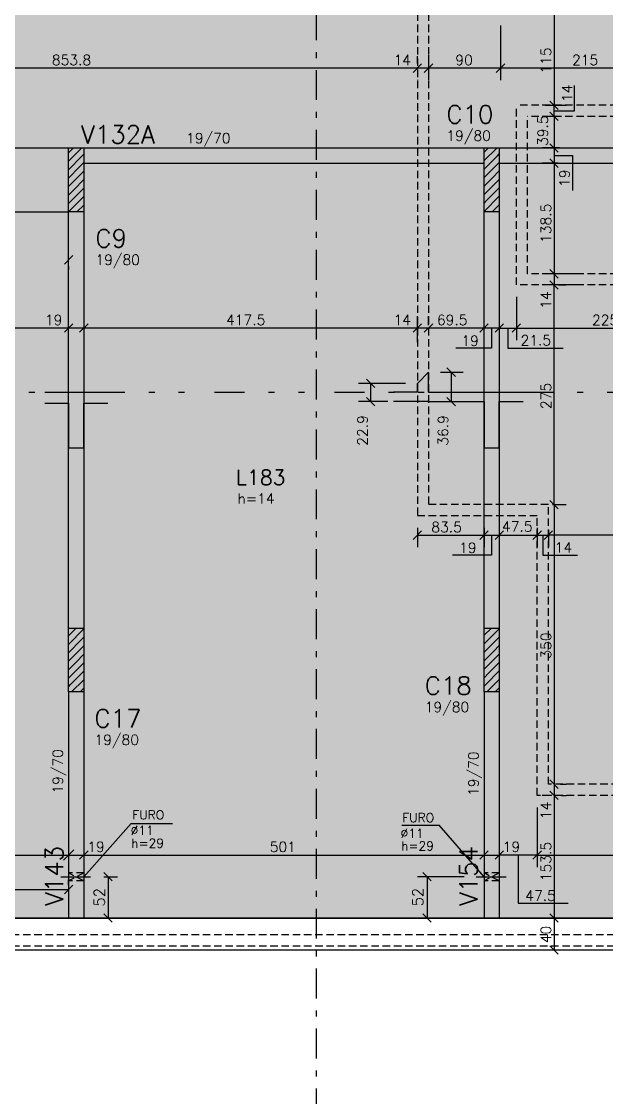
# Model space of a CAD drawing. Extents: x 64041 to 73506, y 0 to 6308.
# Drawn here: x 65119 to 65851, y 1323 to 2670 of the extents above; entities that cross this region are included whole.
import ezdxf

# ---------------------------------------------------------------- set-up
doc = ezdxf.new("R2010")
doc.units = 0
doc.header["$LTSCALE"] = 75
doc.header["$MEASUREMENT"] = 0
for name, pattern in [('ESTILO_TQS_0003', [1, 0.5, -0.2, 0.1, -0.2]), ('ESTILO_TQS_0004', [2, 0.5, -0.4, 0.1, -0.4, 0.1, -0.5]), ('HIDDEN2', [0.1875, 0.125, -0.0625])]:
    doc.linetypes.add(name, pattern=pattern)
doc.layers.get('0').update_dxf_attribs({"color": 3, "linetype": 'CONTINUOUS'})
for name, color, linetype in [('1', 3, 'CONTINUOUS'), ('200', 1, 'HIDDEN2'), ('204', 1, 'ESTILO_TQS_0003'), ('205', 1, 'ESTILO_TQS_0004'), ('210', 3, 'HIDDEN2'), ('212', 3, 'CONTINUOUS'), ('213', 3, 'CONTINUOUS'), ('216', 3, 'CONTINUOUS'), ('220', 5, 'CONTINUOUS'), ('221', 1, 'CONTINUOUS'), ('222', 6, 'CONTINUOUS'), ('226', 4, 'CONTINUOUS'), ('233', 6, 'CONTINUOUS'), ('250', 1, 'CONTINUOUS'), ('253', 253, 'CONTINUOUS')]:
    doc.layers.add(name, color=color, linetype=linetype)
doc.layers.add('112', color=7, linetype='CONTINUOUS', true_color=0x9bed9e)
doc.styles.get("Standard").update_dxf_attribs({"font": 'ROMANS.SHX'})

# ---------------------------------------------------------------- blocks, each defined once
blk = doc.blocks.new('_HFD8E5DFE43-005', base_point=(210496.960555, 18146.312154))
for p, q in [((209226.009184, 16069.259053), (209242.070764, 16085.320633)), ((209226.009184, 16079.865654), (209231.464162, 16085.320633)), ((209226.009184, 16058.652451), (209242.620734, 16075.264001)), ((209242.620734, 16075.264001), (209245.009184, 16077.652451)), ((209226.009184, 16048.045849), (209239.317038, 16061.353704)), ((209239.317038, 16061.353704), (209245.009184, 16067.045849)), ((209226.009184, 16037.439248), (209236.013343, 16047.443406)), ((209232.709647, 16033.533109), (209245.009184, 16045.832646)), ((209236.013343, 16047.443406), (209245.009184, 16056.439248)), ((209226.009184, 16026.832646), (209232.709647, 16033.533109)), ((209229.405952, 16019.622812), (209245.009184, 16035.226044)), ((209226.009184, 16016.226044), (209229.405952, 16019.622812)), ((209226.102256, 16005.712514), (209245.009184, 16024.619442)), ((209226.009184, 16005.619442), (209226.102256, 16005.712514)), ((209236.316976, 16005.320633), (209245.009184, 16014.012841))]:
    blk.add_line(p, q)
blk = doc.blocks.new('_HFD8E5DFE43-006', base_point=(210496.960555, 18146.312154))
for p, q in [((209746.009184, 16069.535569), (209761.794248, 16085.320633)), ((209746.009184, 16080.14217), (209751.187647, 16085.320633)), ((209746.009184, 16058.928967), (209762.706862, 16075.626645)), ((209762.706862, 16075.626645), (209765.009184, 16077.928967)), ((209746.009184, 16048.322365), (209759.403166, 16061.716347)), ((209759.403166, 16061.716347), (209765.009184, 16067.322365)), ((209746.009184, 16037.715763), (209756.099471, 16047.80605)), ((209752.795775, 16033.895753), (209765.009184, 16046.109162)), ((209756.099471, 16047.80605), (209765.009184, 16056.715763)), ((209746.009184, 16027.109162), (209752.795775, 16033.895753)), ((209749.492079, 16019.985455), (209765.009184, 16035.50256)), ((209746.009184, 16016.50256), (209749.492079, 16019.985455)), ((209746.188384, 16006.075158), (209765.009184, 16024.895958)), ((209746.009184, 16005.895958), (209746.188384, 16006.075158)), ((209756.04046, 16005.320633), (209765.009184, 16014.289357))]:
    blk.add_line(p, q)
blk = doc.blocks.new('_HFD8E5DFE43-013', base_point=(210496.960555, 18146.312154))
for p, q in [((209226.009184, 15485.895958), (209235.433859, 15495.320633)), ((209226.009184, 15475.289357), (209244.687967, 15493.968139)), ((209244.687967, 15493.968139), (209245.009184, 15494.289357)), ((209226.009184, 15464.682755), (209241.384271, 15480.057842)), ((209241.384271, 15480.057842), (209245.009184, 15483.682755)), ((209226.009184, 15454.076153), (209238.080576, 15466.147545)), ((209238.080576, 15466.147545), (209245.009184, 15473.076153)), ((209226.009184, 15443.469551), (209234.77688, 15452.237247)), ((209231.473184, 15438.32695), (209245.009184, 15451.86295)), ((209234.77688, 15452.237247), (209245.009184, 15462.469551)), ((209226.009184, 15432.86295), (209231.473184, 15438.32695)), ((209228.169489, 15424.416653), (209245.009184, 15441.256348)), ((209226.009184, 15422.256348), (209228.169489, 15424.416653)), ((209229.680071, 15415.320633), (209245.009184, 15430.649746)), ((209240.286672, 15415.320633), (209245.009184, 15420.043145))]:
    blk.add_line(p, q)
blk = doc.blocks.new('_HFD8E5DFE43-014', base_point=(210496.960555, 18146.312154))
for p, q in [((209746.009184, 15486.172474), (209755.157343, 15495.320633)), ((209746.009184, 15475.565872), (209764.774095, 15494.330783)), ((209764.774095, 15494.330783), (209765.009184, 15494.565872)), ((209746.009184, 15464.959271), (209761.470399, 15480.420486)), ((209761.470399, 15480.420486), (209765.009184, 15483.959271)), ((209746.009184, 15454.352669), (209758.166704, 15466.510188)), ((209758.166704, 15466.510188), (209765.009184, 15473.352669)), ((209746.009184, 15443.746067), (209754.863008, 15452.599891)), ((209751.559312, 15438.689594), (209765.009184, 15452.139466)), ((209754.863008, 15452.599891), (209765.009184, 15462.746067)), ((209746.009184, 15433.139466), (209751.559312, 15438.689594)), ((209748.255617, 15424.779296), (209765.009184, 15441.532864)), ((209746.009184, 15422.532864), (209748.255617, 15424.779296)), ((209749.403555, 15415.320633), (209765.009184, 15430.926262)), ((209760.010157, 15415.320633), (209765.009184, 15420.31966))]:
    blk.add_line(p, q)

msp = doc.modelspace()

# ---------------------------------------------------------------- linework, layer by layer
at = {"layer": '1'}
for p, q in [((64647.2, 2511.9), (65178.1, 2511.9)), ((65197.1, 2511.9), (65698.1, 2511.9)), ((65717.1, 2511.9), (66065.3, 2511.9)), ((65197.1, 2492.9), (65698.1, 2492.9)), ((65717.1, 2492.9), (66218.1, 2492.9)), ((64647.3, 2431.9), (65178.1, 2431.9)), ((65178.1, 1910.9), (65178.1, 2431.9)), ((65197.1, 2431.9), (65197.1, 1910.9)), ((65698.1, 1910.9), (65698.1, 2431.9)), ((65717.1, 2431.9), (65717.1, 1910.9)), ((65178.1, 1830.9), (65178.1, 1547.8)), ((65197.1, 1830.9), (65197.1, 1547.8)), ((65698.1, 1830.9), (65698.1, 1547.8)), ((65717.1, 1830.9), (65717.1, 1547.8))]:
    msp.add_line(p, q, dxfattribs=at)
at = {"layer": '112'}
for points in [[(69349.9, 3278.9), (66557.5, 1895.8), (64760.8, 3191.4)], [(66557.5, 1895.8), (66557.5, 1547.8), (64760.8, 3191.4)], [(64760.8, 3191.4), (66557.5, 1547.8), (64760.8, 1547.8)]]:
    msp.add_solid(points, dxfattribs=at)
at = {"layer": '200'}
for p, q in [((65197.1, 1604.3), (65178.1, 1594.3)), ((65197.1, 1594.3), (65178.1, 1604.3)), ((65717.1, 1604.3), (65698.1, 1594.3)), ((65717.1, 1594.3), (65698.1, 1604.3))]:
    msp.add_line(p, q, dxfattribs=at)
at = {"layer": '204'}
msp.add_line((65488.3, 172), (65488.3, 6143.1), dxfattribs=at)
at = {"layer": '205'}
for p, q in [((64760.8, 2206.3), (65668.1, 2206.3)), ((65747.1, 2206.3), (66188.1, 2206.3)), ((65168.1, 1599.5), (65207.1, 1599.5)), ((65688.1, 1599.5), (65727.1, 1599.5))]:
    msp.add_line(p, q, dxfattribs=at)
at = {"layer": '210'}
for p, q in [((65614.6, 2694.4), (65614.6, 2051.4)), ((65628.6, 2680.4), (65628.6, 2065.4)), ((65963.6, 2565.4), (65738.6, 2565.4)), ((65738.6, 2340.4), (65738.6, 2565.4)), ((65949.6, 2551.4), (65752.6, 2551.4)), ((65752.6, 2354.4), (65752.6, 2551.4)), ((65949.6, 2354.4), (65752.6, 2354.4)), ((65963.6, 2340.4), (65738.6, 2340.4)), ((65778.6, 2065.4), (65628.6, 2065.4)), ((65778.6, 1715.4), (65778.6, 2065.4)), ((65764.6, 2051.4), (65614.6, 2051.4)), ((65764.6, 1701.4), (65764.6, 2051.4)), ((65993.6, 1715.4), (65778.6, 1715.4)), ((66007.6, 1701.4), (65764.6, 1701.4)), ((65197.1, 1604.3), (65178.1, 1604.3)), ((65717.1, 1604.3), (65698.1, 1604.3)), ((65197.1, 1594.3), (65178.1, 1594.3)), ((65717.1, 1594.3), (65698.1, 1594.3)), ((68097.6, 1526.8), (64610, 1526.8)), ((68083.6, 1512.8), (64610, 1512.8))]:
    msp.add_line(p, q, dxfattribs=at)
at = {"layer": '216'}
for p, q in [((65619.9, 2617.1), (65609.3, 2606.5)), ((65619.9, 2617.1), (65609.3, 2606.5)), ((65633.9, 2617.1), (65623.3, 2606.5)), ((65633.9, 2617.1), (65623.3, 2606.5)), ((65723.9, 2617.1), (65713.3, 2606.5)), ((65723.9, 2617.1), (65713.3, 2606.5)), ((65780.4, 2570.7), (65791, 2560.1)), ((65791, 2560.1), (65780.4, 2570.7)), ((65791, 2546.1), (65780.4, 2556.7)), ((65780.4, 2556.7), (65791, 2546.1)), ((65780.4, 2517.2), (65791, 2506.6)), ((65780.4, 2517.2), (65791, 2506.6)), ((65780.4, 2498.2), (65791, 2487.6)), ((65780.4, 2498.2), (65791, 2487.6)), ((65172.8, 2366.5), (65183.4, 2377.1)), ((65780.4, 2359.7), (65791, 2349.1)), ((65780.4, 2359.7), (65791, 2349.1)), ((65780.4, 2345.7), (65791, 2335.1)), ((65791, 2335.1), (65780.4, 2345.7)), ((65183.4, 2291.7), (65172.8, 2281.1)), ((65183.4, 2291.7), (65172.8, 2281.1)), ((65202.4, 2291.7), (65191.8, 2281.1)), ((65202.4, 2291.7), (65191.8, 2281.1)), ((65619.9, 2291.7), (65609.3, 2281.1)), ((65619.9, 2291.7), (65609.3, 2281.1)), ((65633.9, 2291.7), (65623.3, 2281.1)), ((65633.9, 2291.7), (65623.3, 2281.1)), ((65703.4, 2291.7), (65692.8, 2281.1)), ((65703.4, 2291.7), (65692.8, 2281.1)), ((65711.8, 2281.1), (65722.4, 2291.7)), ((65722.4, 2291.7), (65711.8, 2281.1)), ((65733.3, 2281.1), (65743.9, 2291.7)), ((65733.3, 2281.1), (65743.9, 2291.7)), ((65651.6, 2236.5), (65662.2, 2225.9)), ((65550.8, 2222.5), (65561.4, 2211.9)), ((65550.8, 2199.6), (65561.4, 2189)), ((65651.6, 2199.6), (65662.2, 2189)), ((65791, 2060.1), (65780.4, 2070.7)), ((65780.4, 2070.7), (65791, 2060.1)), ((65609.3, 2021.8), (65619.9, 2032.4)), ((65619.9, 2032.4), (65609.3, 2021.8)), ((65692.8, 2021.8), (65703.4, 2032.4)), ((65692.8, 2021.8), (65703.4, 2032.4)), ((65711.8, 2021.8), (65722.4, 2032.4)), ((65711.8, 2021.8), (65722.4, 2032.4)), ((65759.3, 2021.8), (65769.9, 2032.4)), ((65759.3, 2021.8), (65769.9, 2032.4)), ((65773.3, 2021.8), (65783.9, 2032.4)), ((65783.9, 2032.4), (65773.3, 2021.8)), ((65780.4, 1720.7), (65791, 1710.1)), ((65780.4, 1720.7), (65791, 1710.1)), ((65780.4, 1706.7), (65791, 1696.1)), ((65780.4, 1706.7), (65791, 1696.1)), ((65171.5, 1620.1), (65184.7, 1633.4)), ((65191.8, 1621.4), (65202.4, 1632)), ((65692.8, 1621.4), (65703.4, 1632)), ((65711.8, 1621.4), (65722.4, 1632)), ((65722.4, 1632), (65711.8, 1621.4)), ((65769.9, 1632), (65759.3, 1621.4)), ((65759.3, 1621.4), (65769.9, 1632)), ((65222.1, 1604.8), (65232.7, 1594.2)), ((65621.4, 1604.8), (65632, 1594.2)), ((65172.8, 1578.3), (65183.4, 1588.9)), ((65222.1, 1553.1), (65232.7, 1542.5)), ((65621.4, 1553.1), (65632, 1542.5)), ((65780.4, 1553.1), (65791, 1542.5)), ((65780.4, 1553.1), (65791, 1542.5)), ((65780.4, 1513.1), (65791, 1502.5))]:
    msp.add_line(p, q, dxfattribs=at)
at = {"layer": '220'}
for p, q in [((65628.6, 2231.2), (65614.6, 2217.2)), ((65628.6, 2206.3), (65628.6, 2231.2)), ((65614.6, 2206.3), (65614.6, 2217.2)), ((65148.1, 2206.3), (65227.1, 2206.3)), ((65614.6, 2206.3), (65584.6, 2206.3)), ((65628.6, 2206.3), (65668.1, 2206.3)), ((65668.1, 2206.3), (65747.1, 2206.3)), ((65628.6, 2194.3), (65584.6, 2194.3)), ((65628.6, 2194.3), (65668.1, 2194.3)), ((68118.6, 1547.8), (64649.9, 1547.8)), ((64653.9, 1547.8), (66557.5, 1547.8)), ((68078.6, 1507.8), (64610, 1507.8)), ((68118.6, 1507.8), (64610, 1507.8))]:
    msp.add_line(p, q, dxfattribs=at)
for points in [[(65148.1, 2192.3), (65148.1, 2192.3), (65178.1, 2192.3), (65178.1, 2136.3), (65197.1, 2136.3), (65197.1, 2192.3), (65227.1, 2192.3)], [(65668.1, 2194.3), (65668.1, 2194.3), (65698.1, 2194.3), (65698.1, 2136.3), (65717.1, 2136.3), (65717.1, 2194.3), (65747.1, 2194.3)]]:
    msp.add_lwpolyline(points, dxfattribs=at)
at = {"layer": '221'}
for p, q in [((65197, 1599.5), (65256.4, 1666)), ((65256.4, 1666), (65307.9, 1666)), ((65595.3, 1663.9), (65641.7, 1663.9)), ((65698.1, 1599.5), (65641.7, 1663.9))]:
    msp.add_line(p, q, dxfattribs=at)
at = {"layer": '222'}
for points in [[(65178.1, 2431.9), (65178.1, 2511.9), (65197.1, 2511.9), (65197.1, 2431.9), (65178.1, 2431.9)], [(65698.1, 2431.9), (65698.1, 2511.9), (65717.1, 2511.9), (65717.1, 2431.9), (65698.1, 2431.9)], [(65178.1, 1830.9), (65178.1, 1910.9), (65197.1, 1910.9), (65197.1, 1830.9), (65178.1, 1830.9)], [(65698.1, 1830.9), (65698.1, 1910.9), (65717.1, 1910.9), (65717.1, 1830.9), (65698.1, 1830.9)]]:
    msp.add_lwpolyline(points, dxfattribs=at)
at = {"layer": '250'}
for p, q in [((65785.7, 2680.4), (65785.7, 2565.4)), ((65718.6, 2665.4), (65718.6, 2596.8)), ((65718.6, 2665.4), (65718.6, 2596.8)), ((65614.6, 2617.6), (65614.6, 2626.8)), ((65628.6, 2628.1), (65628.6, 2596.8)), ((65614.6, 2611.8), (64760.8, 2611.8)), ((65628.6, 2611.8), (65614.6, 2611.8)), ((65718.6, 2611.8), (65628.6, 2611.8)), ((65933.6, 2611.8), (65718.6, 2611.8)), ((65614.6, 2597.4), (65614.6, 2596.8)), ((65811.1, 2558.4), (65811.1, 2590.3)), ((65780.4, 2565.4), (65770.7, 2565.4)), ((65774.5, 2565.4), (65800.7, 2565.4)), ((65785.7, 2551.4), (65785.7, 2565.4)), ((65781.9, 2551.4), (65770.7, 2551.4)), ((65792.5, 2551.4), (65770.7, 2551.4)), ((65785.7, 2558.4), (65811.1, 2558.4)), ((65785.7, 2551.4), (65785.7, 2511.9)), ((65792.5, 2511.9), (65770.7, 2511.9)), ((65780.5, 2511.9), (65770.7, 2511.9)), ((65785.7, 2511.9), (65785.7, 2492.9)), ((65781.4, 2492.9), (65770.7, 2492.9)), ((65790.9, 2492.9), (65770.7, 2492.9)), ((65785.7, 2502.4), (65808.9, 2502.4)), ((65785.7, 2492.9), (65785.7, 2354.4)), ((65808.9, 2502.4), (65808.9, 2458.6)), ((65178.1, 2363.5), (65178.1, 2359.8)), ((65804.7, 2354.4), (65770.7, 2354.4)), ((65819.5, 2354.4), (65770.7, 2354.4)), ((65785.7, 2354.4), (65785.7, 2340.4)), ((65816.5, 2340.4), (65770.7, 2340.4)), ((65785.7, 2065.4), (65785.7, 2340.4)), ((65791.1, 2340.4), (65800.7, 2340.4)), ((65738.6, 2325.4), (65738.6, 2271.4)), ((65178.1, 2270.6), (65178.1, 2296.1)), ((65614.6, 2289.7), (65614.6, 2301.4)), ((65614.6, 2268.8), (65614.6, 2301.4)), ((65628.6, 2290), (65628.6, 2301.4)), ((65698.1, 2301.3), (65698.1, 2301.4)), ((65178.1, 2286.4), (64760.8, 2286.4)), ((65197.1, 2286.4), (65178.1, 2286.4)), ((65614.6, 2286.4), (65197.1, 2286.4)), ((65628.6, 2286.4), (65614.6, 2286.4)), ((65698.1, 2286.4), (65628.6, 2286.4)), ((65717.1, 2286.4), (65698.1, 2286.4)), ((65707.6, 2286.4), (65707.6, 2261.4)), ((65717.1, 2286.4), (65738.6, 2286.4)), ((65727.8, 2286.4), (65727.8, 2261.4)), ((65738.6, 2286.4), (65963.6, 2286.4)), ((65197.1, 2272.3), (65197.1, 2271.4)), ((65717.1, 2275.6), (65717.1, 2271.4)), ((65707.6, 2261.4), (65662.8, 2261.4)), ((65727.8, 2261.4), (65797.2, 2261.4)), ((65643.6, 2231.2), (65671.9, 2231.2)), ((65656.9, 2231.2), (65656.9, 2194.3)), ((65599.6, 2217.2), (65541.1, 2217.2)), ((65556.1, 2217.2), (65556.1, 2194.3)), ((65577.7, 2194.3), (65541.1, 2194.3)), ((65643.6, 2194.3), (65671.9, 2194.3)), ((65783.9, 2065.4), (65800.7, 2065.4)), ((65785.7, 2065.4), (65785.7, 1715.4)), ((65793.6, 2065.4), (65800.7, 2065.4)), ((65614.6, 2036.4), (65614.6, 2012.1)), ((65614.6, 2036.4), (65614.6, 2012.1)), ((65698.1, 2036.4), (65698.1, 2012.1)), ((65698.1, 2036.4), (65698.1, 2012.1)), ((65717.1, 2036.4), (65717.1, 2012.1)), ((65717.1, 2036.4), (65717.1, 2012.1)), ((65764.6, 2036.4), (65764.6, 2012.1)), ((65764.6, 2036.4), (65764.6, 2012.1)), ((65614.6, 2027.1), (65698.1, 2027.1)), ((65698.1, 2027.1), (65717.1, 2027.1)), ((65707.6, 2027.1), (65707.6, 2002.1)), ((65717.1, 2027.1), (65764.6, 2027.1)), ((65764.6, 2027.1), (65778.6, 2027.1)), ((65771.6, 2027.1), (65771.6, 2002.1)), ((65778.6, 2034), (65778.6, 2012.1)), ((66023.6, 2027.1), (65778.6, 2027.1)), ((65707.6, 2002.1), (65658.6, 2002.1)), ((65771.6, 2002.1), (65814.9, 2002.1)), ((65785.7, 1715.4), (65785.7, 1701.4)), ((65793.6, 1715.4), (65800.7, 1715.4)), ((65793.6, 1715.4), (65800.7, 1715.4)), ((65783.1, 1701.4), (65770.7, 1701.4)), ((65785.7, 1701.4), (65785.7, 1547.8)), ((65795, 1701.4), (65800.7, 1701.4)), ((65717.1, 1686.4), (65717.1, 1611.7)), ((65764.6, 1686.4), (65764.6, 1611.7)), ((65764.6, 1686.4), (65764.6, 1611.7)), ((64760.8, 1626.7), (65178.1, 1626.7)), ((65178.1, 1626.7), (65197.1, 1626.7)), ((65197.1, 1626.7), (65698.1, 1626.7)), ((65698.1, 1626.7), (65717.1, 1626.7)), ((65764.6, 1626.7), (65717.1, 1626.7)), ((65740.8, 1626.7), (65740.8, 1566.5)), ((65764.6, 1626.7), (66007.6, 1626.7)), ((65178.1, 1588.8), (65178.1, 1595.6)), ((65222.1, 1599.5), (65239.4, 1599.5)), ((65227.4, 1599.5), (65227.4, 1547.8)), ((65673.1, 1599.5), (65614.7, 1599.5)), ((65626.7, 1599.5), (65626.7, 1547.8)), ((64996.1, 1583.6), (65178.1, 1583.6)), ((65740.8, 1566.5), (65803.2, 1566.5)), ((65225.9, 1547.8), (65239.4, 1547.8)), ((65650.2, 1547.8), (65614.7, 1547.8)), ((65799.3, 1547.8), (65770.7, 1547.8)), ((65784, 1547.8), (65770.7, 1547.8)), ((65785.7, 1547.8), (65785.7, 1507.8)), ((65786.9, 1507.8), (65770.7, 1507.8))]:
    msp.add_line(p, q, dxfattribs=at)
at = {"layer": '253'}
for points in [[(65614.6, 2217.2), (65628.6, 2231.2), (65614.6, 2206.3)], [(65628.6, 2231.2), (65628.6, 2206.3), (65614.6, 2206.3)], [(65178.1, 2192.3), (65148.1, 2192.3), (65227.1, 2206.3)], [(65227.1, 2206.3), (65148.1, 2192.3), (65148.1, 2206.3)], [(65197.1, 2192.3), (65178.1, 2192.3), (65227.1, 2206.3)], [(65227.1, 2206.3), (65227.1, 2192.3), (65197.1, 2192.3)], [(65584.6, 2194.3), (65584.6, 2206.3), (65614.6, 2206.3)], [(65584.6, 2194.3), (65614.6, 2206.3), (65668.1, 2194.3)], [(65614.6, 2206.3), (65628.6, 2206.3), (65668.1, 2194.3)], [(65628.6, 2206.3), (65668.1, 2206.3), (65668.1, 2194.3)], [(65698.1, 2194.3), (65668.1, 2194.3), (65747.1, 2206.3)], [(65747.1, 2206.3), (65668.1, 2194.3), (65668.1, 2206.3)], [(65717.1, 2194.3), (65698.1, 2194.3), (65747.1, 2206.3)], [(65747.1, 2206.3), (65747.1, 2194.3), (65717.1, 2194.3)], [(65197.1, 2136.3), (65178.1, 2136.3), (65197.1, 2192.3)], [(65178.1, 2136.3), (65178.1, 2192.3), (65197.1, 2192.3)], [(65717.1, 2136.3), (65698.1, 2136.3), (65717.1, 2194.3)], [(65698.1, 2136.3), (65698.1, 2194.3), (65717.1, 2194.3)]]:
    msp.add_solid(points, dxfattribs=at)

# ---------------------------------------------------------------- block references
at = {"layer": '221'}
for name, p in [('_HFD8E5DFE43-005', (66449.1, 4572.8)), ('_HFD8E5DFE43-006', (66449.1, 4572.8)), ('_HFD8E5DFE43-013', (66449.1, 4561.9)), ('_HFD8E5DFE43-014', (66449.1, 4561.9))]:
    msp.add_blockref(name, p, dxfattribs=at)

# ---------------------------------------------------------------- texts
for s, p in [('FURO', (65257.7, 1671.4)), ('FURO', (65595.6, 1667.9)), ('%%c11', (65255.7, 1651.9)), ('%%c11', (65593.6, 1648.4)), ('h=29', (65256.4, 1635.9)), ('h=29', (65594.3, 1632.5))]:
    msp.add_text(s, height=11.25).set_placement(p)
at = {"layer": '212'}
msp.add_text('19/70', height=12.75, dxfattribs=at).set_placement((65325.1, 2517.8))
for p in [(65170.9, 1703.6), (65691.2, 1700.6)]:
    msp.add_text('19/70', height=12.75, rotation=90, dxfattribs=at).set_placement(p)
at = {"layer": '213'}
for p in [(65650.9, 2520.9), (65211.6, 2365.6), (65623.8, 1805.6), (65210.4, 1764.6)]:
    msp.add_text('19/80', height=12.75, dxfattribs=at).set_placement(p)
at = {"layer": '216'}
for s, p in [('853.8', (65157.1, 2615.6)), ('14', (65584.8, 2615.6)), ('90', (65662.1, 2615.6)), ('215', (65808.2, 2615.6)), ('19', (65148.4, 2290.2)), ('417.5', (65375.2, 2290.2)), ('14', (65584.8, 2290.2)), ('69.5', (65639.1, 2290.2)), ('225', (65833.2, 2290.2)), ('19', (65669.7, 2264.2)), ('21.5', (65743.8, 2264.7)), ('h=14', (65389.5, 2066.6)), ('83.5', (65632.1, 2030.9)), ('47.5', (65720.5, 2031.6)), ('19', (65666.9, 2005)), ('14', (65786.5, 2005.3)), ('19', (65201.4, 1630.6)), ('501', (65429.8, 1630.6)), ('19', (65721.4, 1630.6)), ('47.5', (65749.7, 1569.4))]:
    msp.add_text(s, height=12.75, dxfattribs=at).set_placement(p)
for s, height, p in [('115', 12.75, (65781.9, 2605)), ('14', 12.75, (65808.5, 2569.4)), ('39.5', 12.75, (65777.9, 2514.4)), ('19', 12.75, (65805.2, 2463.1)), ('138.5', 12.75, (65781.9, 2393)), ('14', 12.75, (65781.9, 2310.6)), ('275', 12.75, (65781.9, 2185)), ('22.9', 12.75, (65552.3, 2139.1)), ('36.9', 12.75, (65653.1, 2139.1)), ('350', 12.75, (65781.9, 1872.5)), ('14', 12.75, (65781.9, 1671.6)), ('153.5', 12.75, (65781.9, 1594)), ('52', 13.5, (65223.3, 1562.2)), ('52', 13.5, (65621.9, 1562.5)), ('40', 12.75, (65781.9, 1516.3))]:
    msp.add_text(s, height=height, rotation=90, dxfattribs=at).set_placement(p)
at = {"layer": '220'}
for s, p in [('C10', (65650.9, 2542.7)), ('C9', (65211.6, 2387.5)), ('C18', (65623.8, 1827.5)), ('C17', (65210.4, 1786.5))]:
    msp.add_text(s, height=22.5, dxfattribs=at).set_placement(p)
at = {"layer": '226'}
msp.add_text('L183', height=18.75, dxfattribs=at).set_placement((65387.6, 2090))
at = {"layer": '233'}
msp.add_text('V132A', height=22.5, dxfattribs=at).set_placement((65193.6, 2517.7))
for s, p in [('V143', (65171.4, 1562.8)), ('V154', (65690, 1562.8))]:
    msp.add_text(s, height=22.5, rotation=90, dxfattribs=at).set_placement(p)

doc.saveas('drawing.dxf')
